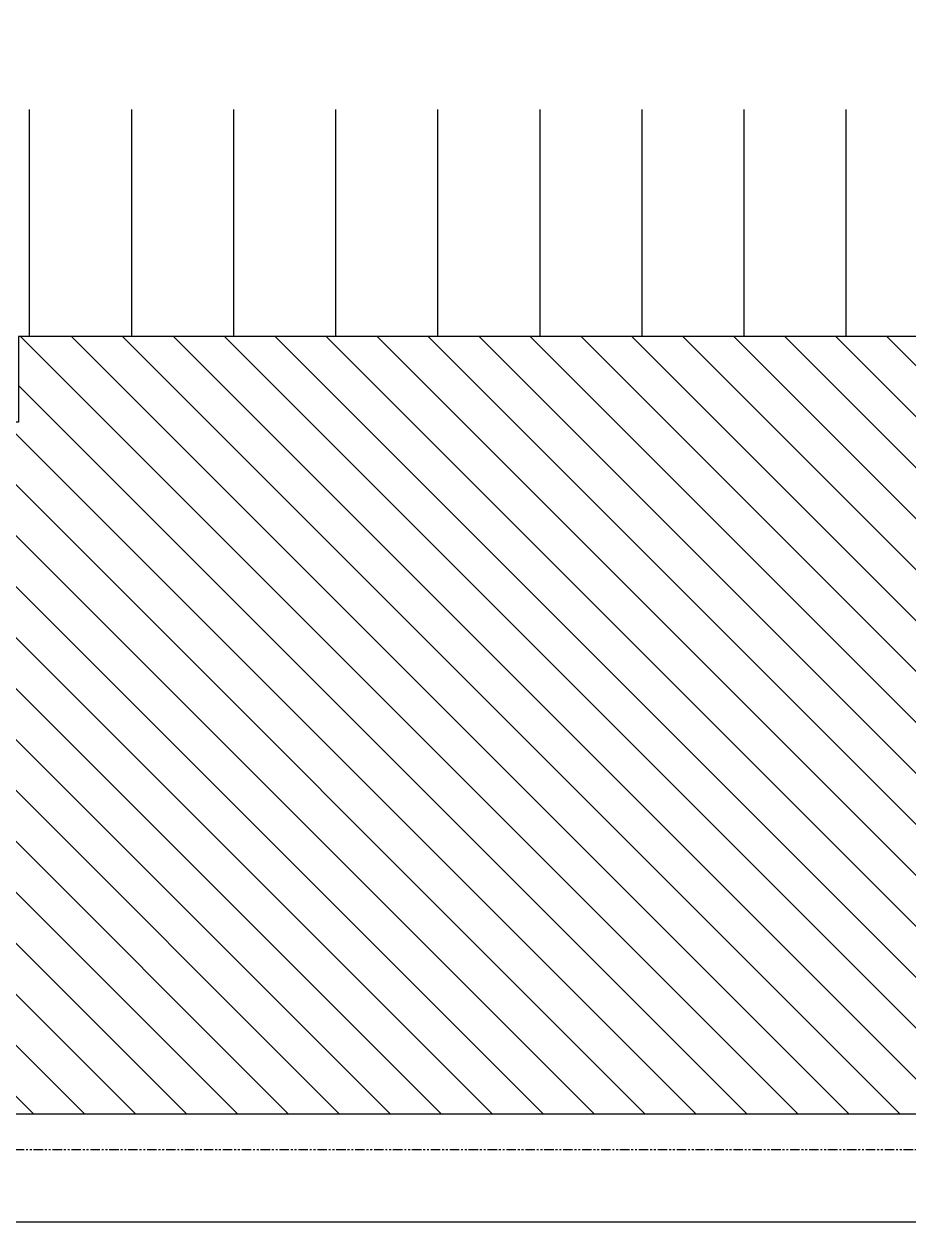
# Model space of a CAD drawing. Header units: millimetres. Extents: x 2305 to 105735, y -38973 to 19954.
# Drawn here: x 54722 to 78094, y -38973 to -7302 of the extents above; entities that cross this region are included whole.
import ezdxf

# ---------------------------------------------------------------- set-up
doc = ezdxf.new("R2010")
doc.units = ezdxf.units.MM
doc.linetypes.add('PHANTOM', pattern=[2.5, 1.25, -0.25, 0.25, -0.25, 0.25, -0.25])
doc.layers.add('_Hojyo', color=11, linetype='Continuous', plot=False)
for name, color, linetype in [('Arch_Site_ExBldg', 251, 'Continuous'), ('Arch_Site_ExParking_Stalls', 4, 'Continuous'), ('Arch_Site_Propline', 164, 'PHANTOM')]:
    doc.layers.add(name, color=color, linetype=linetype)

msp = doc.modelspace()

# ---------------------------------------------------------------- hatches: boundary and pattern name
at = {"layer": 'Arch_Site_ExBldg'}
h = msp.add_hatch(dxfattribs=at)
h.set_pattern_fill('LINE', color=256, scale=7620, angle=135, style=0)
h.set_pattern_definition([(135, (0, 0), (-673.519, -673.519), [])])
h.paths.add_polyline_path([(7277, -17827), (7277, -36115), (82124, -36115), (82124, -28914), (78624, -28914), (78624, -27339), (79918, -27339), (79918, -24342), (78624, -24342), (78624, -22767), (82124, -22767), (82124, -15566), (54581, -15566), (54581, -17827)])
h.paths.add_polyline_path([(41139, -27357), (50756, -27357), (50756, -26399), (41139, -26399)], flags=24)

# ---------------------------------------------------------------- linework, layer by layer
at = {"layer": '_Hojyo'}
msp.add_lwpolyline([(2305, 19954), (105728, 19954), (105728, -38973), (2305, -38973)], close=True, dxfattribs=at)
at = {"layer": 'Arch_Site_ExBldg'}
msp.add_lwpolyline([(79918, -27339), (79918, -24342), (78624, -24342), (78624, -22767), (82124, -22767), (82124, -15566), (54581, -15566), (54581, -17827), (7277, -17827), (7277, -36115), (82124, -36115), (82124, -28914), (78624, -28914), (78624, -27339)], close=True, dxfattribs=at)
at = {"layer": 'Arch_Site_ExParking_Stalls'}
for p, q in [((54863, -9561), (54863, -15559)), ((57562, -9561), (57562, -15559)), ((60260, -9561), (60260, -15559)), ((62959, -9561), (62959, -15559)), ((65658, -9561), (65658, -15559)), ((68357, -9561), (68357, -15559)), ((71055, -9561), (71055, -15559)), ((73754, -9561), (73754, -15559)), ((76453, -9561), (76453, -15559))]:
    msp.add_line(p, q, dxfattribs=at)
at = {"layer": 'Arch_Site_Propline', "ltscale": 200}
msp.add_line((105728, -37066), (6668, -37066), dxfattribs=at)

doc.saveas('drawing.dxf')
